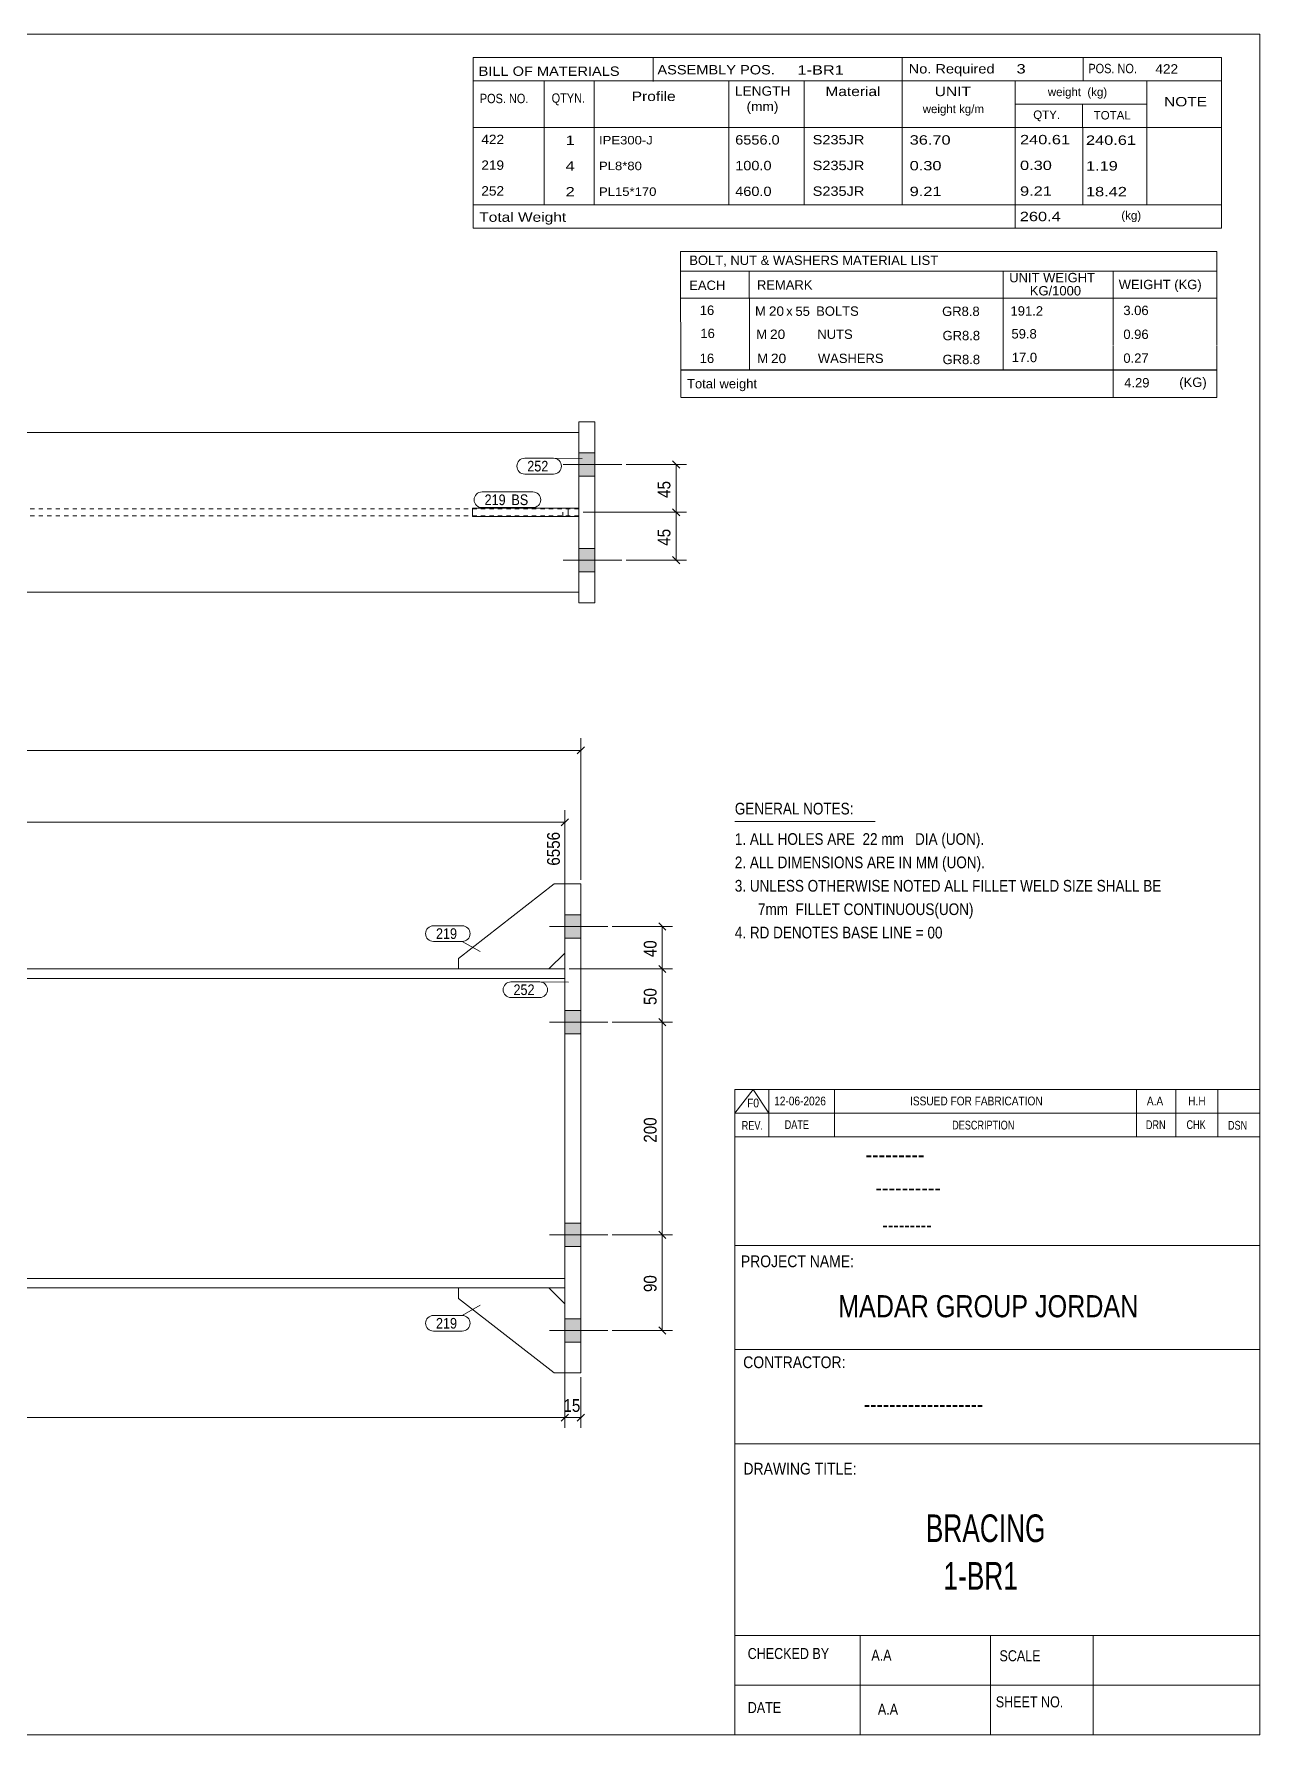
# Model space of a CAD drawing. Header units: millimetres. Extents: x 2 to 579, y 1 to 405.
# Drawn here: x 290.7 to 579, y 5 to 405 of the extents above; entities that cross this region are included whole.
import ezdxf

# ---------------------------------------------------------------- set-up
doc = ezdxf.new("R2010")
doc.units = ezdxf.units.MM
doc.linetypes.add('XKITLINE00', pattern=[0])
doc.linetypes.add('XKITLINE01', pattern=[4, 1, -1, 1, -1])
for name, color, linetype, lineweight in [('Bolt', 3, 'Continuous', 0), ('Dimensions', 7, 'Continuous', 0), ('DrawingSheet', 5, 'Continuous', 0), ('OtherObjectType', 7, 'Continuous', 0), ('Part', 2, 'Continuous', 0), ('PartMark', 7, 'Continuous', 0)]:
    doc.layers.add(name, color=color, linetype=linetype, lineweight=lineweight)
doc.styles.add('@ARIAL_UNICODE_MS_BOLD', font='ARIAL.TTF')
doc.styles.add('ARIAL', font='ARIAL.TTF')
doc.styles.add('ARIAL_NARROW', font='ARIALN.TTF')
doc.styles.add('COMIC_SANS_MS_BOLD', font='COMICBD.TTF')
doc.styles.add('SWIS721_EX_BT', font='ARIAL.TTF')
doc.styles.add('SWISSE', font='ARIAL.TTF')

# ---------------------------------------------------------------- blocks, each defined once
blk = doc.blocks.new('*A1')
at = {"layer": 'Bolt'}
for points in [[(419.3, 192.38), (415.55, 192.38), (415.55, 197.88), (419.3, 197.88)], [(419.3, 192.38), (415.55, 192.38), (415.55, 197.88), (419.3, 197.88)], [(419.3, 169.88), (415.55, 169.88), (415.55, 175.38), (419.3, 175.38)], [(419.3, 169.88), (415.55, 169.88), (415.55, 175.38), (419.3, 175.38)], [(419.3, 119.88), (415.55, 119.88), (415.55, 125.38), (419.3, 125.38)], [(419.3, 119.88), (415.55, 119.88), (415.55, 125.38), (419.3, 125.38)], [(419.3, 97.38), (415.55, 97.38), (415.55, 102.88), (419.3, 102.88)], [(419.3, 97.38), (415.55, 97.38), (415.55, 102.88), (419.3, 102.88)]]:
    blk.add_hatch(color=3, dxfattribs=at).paths.add_polyline_path(points, flags=17)
at = {"layer": 'Bolt', "color": 3, "linetype": 'XKITLINE00', "lineweight": 0}
for p, q in [((419.3, 197.88), (415.55, 197.88)), ((419.3, 197.88), (415.55, 197.88)), ((425.67, 195.13), (411.92, 195.13)), ((425.67, 195.13), (411.92, 195.13)), ((419.3, 192.38), (415.55, 192.38)), ((419.3, 192.38), (415.55, 192.38)), ((425.67, 172.63), (411.92, 172.63)), ((425.67, 172.63), (411.92, 172.63)), ((419.3, 175.38), (415.55, 175.38)), ((419.3, 175.38), (415.55, 175.38)), ((419.3, 169.88), (415.55, 169.88)), ((419.3, 169.88), (415.55, 169.88)), ((419.3, 125.38), (415.55, 125.38)), ((419.3, 125.38), (415.55, 125.38)), ((425.67, 122.63), (411.92, 122.63)), ((425.67, 122.63), (411.92, 122.63)), ((419.3, 119.88), (415.55, 119.88)), ((419.3, 119.88), (415.55, 119.88)), ((425.67, 100.13), (411.92, 100.13)), ((425.67, 100.13), (411.92, 100.13)), ((419.3, 102.88), (415.55, 102.88)), ((419.3, 102.88), (415.55, 102.88)), ((419.3, 97.38), (415.55, 97.38)), ((419.3, 97.38), (415.55, 97.38))]:
    blk.add_line(p, q, dxfattribs=at)
blk = doc.blocks.new('*A3')
at = {"layer": 'Part'}
blk.add_hatch(color=2, dxfattribs=at).paths.add_polyline_path([(124.65, 186.53), (126.25, 186.53), (125.45, 185.13)], flags=17)
at = {"layer": 'Part', "color": 2, "linetype": 'XKITLINE00', "lineweight": 0}
for p, q in [((232.95, 185.13), (50.45, 185.13)), ((125.45, 185.13), (124.65, 186.53)), ((124.65, 186.53), (126.25, 186.53)), ((126.25, 186.53), (125.45, 185.13)), ((415.55, 185.13), (233.05, 185.13)), ((232.95, 182.88), (50.45, 182.88)), ((415.55, 182.88), (233.05, 182.88)), ((232.95, 112.38), (50.45, 112.38)), ((415.55, 112.38), (233.05, 112.38)), ((50.45, 110.13), (232.95, 110.13)), ((233.05, 110.13), (415.55, 110.13))]:
    blk.add_line(p, q, dxfattribs=at)
at = {"layer": 'Part', "color": 7, "linetype": 'XKITLINE01', "lineweight": 0}
for p, q in [((50.45, 185.13), (50.45, 110.13)), ((415.55, 110.13), (415.55, 185.13))]:
    blk.add_line(p, q, dxfattribs=at)
at = {"layer": 'Part', "color": 2, "linetype": 'XKITLINE00', "lineweight": 0}
blk.add_circle((125.45, 186.03), 1, dxfattribs=at)
blk = doc.blocks.new('*A4')
at = {"layer": 'Part', "color": 2, "linetype": 'XKITLINE00', "lineweight": 0}
for p, q in [((390.55, 107.63), (390.55, 110.13)), ((411.8, 110.13), (415.55, 106.38)), ((413.05, 90.13), (390.55, 107.63)), ((415.55, 90.13), (413.05, 90.13))]:
    blk.add_line(p, q, dxfattribs=at)
at = {"layer": 'Part', "color": 7, "linetype": 'XKITLINE01', "lineweight": 0}
for p, q in [((390.55, 110.13), (411.8, 110.13)), ((415.55, 106.38), (415.55, 90.13))]:
    blk.add_line(p, q, dxfattribs=at)
blk = doc.blocks.new('*A6')
at = {"layer": 'Part', "color": 2, "linetype": 'XKITLINE00', "lineweight": 0}
for p, q in [((390.55, 187.63), (413.05, 205.13)), ((413.05, 205.13), (415.55, 205.13)), ((411.8, 185.13), (415.55, 188.88)), ((390.55, 185.13), (390.55, 187.63))]:
    blk.add_line(p, q, dxfattribs=at)
at = {"layer": 'Part', "color": 7, "linetype": 'XKITLINE01', "lineweight": 0}
for p, q in [((415.55, 205.13), (415.55, 188.88)), ((390.55, 185.13), (411.8, 185.13))]:
    blk.add_line(p, q, dxfattribs=at)
blk = doc.blocks.new('*A7')
at = {"layer": 'Part', "color": 2, "linetype": 'XKITLINE00', "lineweight": 0}
for p, q in [((419.3, 205.13), (415.55, 205.13)), ((415.55, 205.13), (415.55, 90.13)), ((419.3, 205.13), (419.3, 90.13)), ((419.3, 90.13), (415.55, 90.13))]:
    blk.add_line(p, q, dxfattribs=at)
blk = doc.blocks.new('*A10')
at = {"layer": 'Bolt'}
for points in [[(422.55, 301.02), (418.8, 301.02), (418.8, 306.52), (422.55, 306.52)], [(422.55, 301.02), (418.8, 301.02), (418.8, 306.52), (422.55, 306.52)], [(422.55, 301.02), (418.8, 301.02), (418.8, 306.52), (422.55, 306.52)], [(422.55, 301.02), (418.8, 301.02), (418.8, 306.52), (422.55, 306.52)], [(422.55, 278.52), (418.8, 278.52), (418.8, 284.02), (422.55, 284.02)], [(422.55, 278.52), (418.8, 278.52), (418.8, 284.02), (422.55, 284.02)], [(422.55, 278.52), (418.8, 278.52), (418.8, 284.02), (422.55, 284.02)], [(422.55, 278.52), (418.8, 278.52), (418.8, 284.02), (422.55, 284.02)]]:
    blk.add_hatch(color=3, dxfattribs=at).paths.add_polyline_path(points, flags=17)
at = {"layer": 'Bolt', "color": 3, "linetype": 'XKITLINE00', "lineweight": 0}
for p, q in [((422.55, 306.52), (418.8, 306.52)), ((422.55, 306.52), (418.8, 306.52)), ((422.55, 306.52), (418.8, 306.52)), ((422.55, 306.52), (418.8, 306.52)), ((428.92, 303.77), (415.17, 303.77)), ((428.92, 303.77), (415.17, 303.77)), ((428.92, 303.77), (415.17, 303.77)), ((428.92, 303.77), (415.17, 303.77)), ((422.55, 301.02), (418.8, 301.02)), ((422.55, 301.02), (418.8, 301.02)), ((422.55, 301.02), (418.8, 301.02)), ((422.55, 301.02), (418.8, 301.02)), ((422.55, 284.02), (418.8, 284.02)), ((422.55, 284.02), (418.8, 284.02)), ((422.55, 284.02), (418.8, 284.02)), ((422.55, 284.02), (418.8, 284.02)), ((428.92, 281.27), (415.17, 281.27)), ((428.92, 281.27), (415.17, 281.27)), ((428.92, 281.27), (415.17, 281.27)), ((428.92, 281.27), (415.17, 281.27)), ((422.55, 278.52), (418.8, 278.52)), ((422.55, 278.52), (418.8, 278.52)), ((422.55, 278.52), (418.8, 278.52)), ((422.55, 278.52), (418.8, 278.52))]:
    blk.add_line(p, q, dxfattribs=at)
blk = doc.blocks.new('*A12')
at = {"layer": 'Part'}
blk.add_hatch(color=2, dxfattribs=at).paths.add_polyline_path([(127.9, 293.92), (129.5, 293.92), (128.7, 292.52)], flags=17)
at = {"layer": 'Part', "color": 2, "linetype": 'XKITLINE00', "lineweight": 0}
for p, q in [((53.7, 311.27), (236.2, 311.27)), ((236.3, 311.27), (418.8, 311.27)), ((128.7, 292.52), (127.9, 293.92)), ((127.9, 293.92), (129.5, 293.92)), ((129.5, 293.92), (128.7, 292.52)), ((53.7, 273.77), (236.2, 273.77)), ((236.3, 273.77), (418.8, 273.77))]:
    blk.add_line(p, q, dxfattribs=at)
at = {"layer": 'Part', "color": 7, "linetype": 'XKITLINE01', "lineweight": 0}
for p, q in [((53.7, 311.27), (53.7, 273.77)), ((418.8, 273.77), (418.8, 311.27)), ((236.2, 293.33), (53.7, 293.33)), ((418.8, 293.33), (236.3, 293.33)), ((236.2, 291.71), (53.7, 291.71)), ((418.8, 291.71), (236.3, 291.71))]:
    blk.add_line(p, q, dxfattribs=at)
at = {"layer": 'Part', "color": 2, "linetype": 'XKITLINE00', "lineweight": 0}
blk.add_circle((128.7, 293.42), 1, dxfattribs=at)
blk = doc.blocks.new('*A13')
at = {"layer": 'Part', "color": 7, "linetype": 'XKITLINE01', "lineweight": 0}
for p, q in [((418.8, 293.52), (393.8, 293.52)), ((393.8, 293.52), (393.8, 291.52)), ((415.05, 291.52), (415.05, 293.52)), ((416.3, 291.52), (416.3, 293.52)), ((418.8, 293.52), (418.8, 291.52)), ((418.8, 291.52), (393.8, 291.52))]:
    blk.add_line(p, q, dxfattribs=at)
blk = doc.blocks.new('*A15')
at = {"layer": 'Part', "color": 2, "linetype": 'XKITLINE00', "lineweight": 0}
for p, q in [((393.8, 291.52), (393.8, 293.52)), ((418.8, 293.52), (393.8, 293.52)), ((416.3, 291.52), (416.3, 293.52)), ((418.8, 293.52), (418.8, 291.52)), ((418.8, 291.52), (393.8, 291.52))]:
    blk.add_line(p, q, dxfattribs=at)
at = {"layer": 'Part', "color": 7, "linetype": 'XKITLINE01', "lineweight": 0}
blk.add_line((415.05, 291.52), (415.05, 293.52), dxfattribs=at)
blk = doc.blocks.new('*A16')
at = {"layer": 'Part', "color": 2, "linetype": 'XKITLINE00', "lineweight": 0}
for p, q in [((418.8, 271.27), (418.8, 313.77)), ((422.55, 313.77), (418.8, 313.77)), ((422.55, 313.77), (422.55, 271.27)), ((422.55, 271.27), (418.8, 271.27))]:
    blk.add_line(p, q, dxfattribs=at)
blk = doc.blocks.new('*A19')
at = {"layer": 'DrawingSheet', "color": 5, "linetype": 'XKITLINE00', "lineweight": 0}
for p, q in [((579, 405), (5, 405)), ((5, 405), (5, 5)), ((579, 5), (579, 405)), ((5, 5), (579, 5))]:
    blk.add_line(p, q, dxfattribs=at)
at = {"layer": 'DrawingSheet', "color": 5, "style": 'ARIAL', "width": 0.85}
blk.add_text('Tekla structures', height=2, rotation=90, dxfattribs=at).set_placement((4.5, 5.5))
blk = doc.blocks.new('*A20')
at = {"layer": 'OtherObjectType', "color": 7, "linetype": 'XKITLINE00', "lineweight": 0}
for p, q in [((442.76, 353.85), (442.75, 342.85)), ((442.76, 353.85), (568.88, 353.85)), ((568.88, 353.85), (568.88, 342.85)), ((442.75, 349.2), (568.88, 349.2)), ((458.87, 349.21), (458.87, 342.85)), ((518.57, 349.21), (518.57, 342.85)), ((544.47, 349.19), (544.47, 342.85)), ((442.76, 342.82), (442.76, 337.32)), ((442.77, 342.85), (568.88, 342.85)), ((458.92, 342.85), (458.92, 337.23)), ((518.57, 342.85), (518.57, 337.23)), ((544.5, 342.85), (544.5, 337.35)), ((568.88, 342.85), (568.88, 337.35)), ((442.79, 337.23), (442.79, 331.62)), ((458.95, 337.23), (458.95, 331.61)), ((518.57, 337.23), (518.57, 331.61)), ((544.5, 337.23), (544.5, 331.73)), ((568.88, 337.23), (568.88, 331.73)), ((442.79, 331.6), (442.79, 326.03)), ((458.95, 331.61), (458.95, 325.99)), ((518.57, 331.61), (518.57, 325.99)), ((544.5, 331.61), (544.5, 326)), ((568.88, 331.61), (568.88, 326)), ((568.88, 326), (442.75, 326.03)), ((442.78, 325.99), (442.78, 319.59)), ((442.85, 325.99), (568.87, 325.99)), ((544.5, 325.96), (544.5, 319.54)), ((568.87, 325.96), (568.87, 319.55)), ((442.77, 319.55), (568.87, 319.55))]:
    blk.add_line(p, q, dxfattribs=at)
at = {"layer": 'OtherObjectType', "color": 7, "style": 'ARIAL_NARROW'}
for s, width, p in [('BOLT, NUT & WASHERS MATERIAL LIST', 1.211571, (444.79, 350.69)), ('UNIT WEIGHT', 1.211571, (520.03, 346.62)), ('EACH', 1.211571, (444.78, 344.82)), ('REMARK', 1.211571, (460.7, 344.91)), (' KG/1000', 1.211571, (524.02, 343.53)), ('WEIGHT (KG)', 1.211571, (545.78, 345)), ('16', 1.211571, (447.26, 338.95)), ('M', 1.211571, (460.26, 338.75)), ('20', 1.275, (463.5, 338.73)), ('x', 1.211571, (467.58, 338.73)), ('55', 1.211571, (469.76, 338.72)), ('BOLTS', 1.211571, (474.63, 338.74)), ('GR8.8', 1.211571, (504.25, 338.69)), ('191.2', 1.211571, (520.34, 338.78)), ('3.06', 1.211571, (546.87, 338.91)), ('16', 1.211571, (447.4, 333.51)), ('M', 1.211571, (460.54, 333.31)), ('20', 1.275, (463.78, 333.29)), ('NUTS', 1.211571, (474.91, 333.31)), ('GR8.8', 1.211571, (504.35, 332.99)), ('59.8', 1.211571, (520.56, 333.4)), ('0.96', 1.211571, (546.87, 333.29)), ('16', 1.211571, (447.24, 327.64)), ('M', 1.211571, (460.76, 327.64)), ('20', 1.275, (464, 327.62)), ('WASHERS', 1.211571, (475.04, 327.63)), ('GR8.8', 1.211571, (504.35, 327.37)), ('17.0', 1.211571, (520.64, 327.84)), ('0.27', 1.211571, (546.87, 327.68)), ('4.29', 1.211571, (547.07, 321.9)), ('(KG)', 1.211571, (560.02, 322)), ('Total weight', 1.211571, (444.26, 321.67))]:
    blk.add_text(s, height=2.2, dxfattribs=dict(at, width=width)).set_placement(p)
blk = doc.blocks.new('*A21')
at = {"layer": 'OtherObjectType', "color": 7, "linetype": 'XKITLINE00', "lineweight": 0}
blk.add_line((455.5, 219.82), (488.5, 219.82), dxfattribs=at)
at = {"layer": 'OtherObjectType', "color": 7, "style": 'ARIAL_NARROW', "width": 1.008832}
for s, p in [('GENERAL NOTES:', (455.5, 221.47)), ('1. ALL HOLES ARE  22 mm   DIA (UON).', (455.5, 214.32)), ('2. ALL DIMENSIONS ARE IN MM (UON).', (455.5, 208.82)), ('3. UNLESS OTHERWISE NOTED ALL FILLET WELD SIZE SHALL BE', (455.5, 203.32)), ('7mm  FILLET CONTINUOUS(UON)', (460.95, 197.82)), ('4. RD DENOTES BASE LINE = 00', (455.5, 192.32))]:
    blk.add_text(s, height=2.75, dxfattribs=at).set_placement(p)
blk = doc.blocks.new('*A22')
at = {"layer": 'OtherObjectType', "color": 7, "linetype": 'XKITLINE00', "lineweight": 0}
for p, q in [((455.5, 156.76), (579, 156.76)), ((455.5, 151.21), (459.82, 156.76)), ((455.5, 151.21), (455.5, 156.76)), ((459.82, 156.76), (463.53, 151.21)), ((463.53, 151.21), (463.53, 156.76)), ((478.97, 151.21), (478.97, 156.76)), ((549.98, 151.21), (549.98, 156.76)), ((559.24, 151.21), (559.24, 156.76)), ((569.12, 151.21), (569.12, 156.76)), ((579, 151.21), (579, 156.76)), ((455.5, 151.21), (579, 151.21)), ((455.5, 145.65), (455.5, 151.21)), ((459.21, 151.21), (579, 151.21)), ((463.53, 145.65), (463.53, 151.21)), ((478.97, 145.65), (478.97, 151.21)), ((549.98, 145.65), (549.98, 151.21)), ((559.24, 145.65), (559.24, 151.21)), ((569.12, 145.65), (569.12, 151.21)), ((579, 145.65), (579, 151.21))]:
    blk.add_line(p, q, dxfattribs=at)
at = {"layer": 'OtherObjectType', "color": 7, "style": 'ARIAL_NARROW'}
for s, height, width, p in [('F0', 2.058, 1.008832, (458.4, 152.59)), ('12-06-2026', 2.058, 1.008832, (464.76, 153.06)), ('ISSUED FOR FABRICATION', 2.0583, 1.008832, (496.71, 153.06)), ('A.A', 2.058, 1.008832, (552.4, 153.06)), ('H.H', 2.058, 1.008832, (562.13, 153.06)), ('REV.', 2.058, 0.907949, (457.13, 147.31)), ('DATE', 2.058, 0.907949, (467.23, 147.5)), ('DESCRIPTION', 2.0583, 0.907949, (506.61, 147.39)), ('DRN', 2.058, 0.907949, (552.17, 147.47)), ('CHK', 2.058, 0.907949, (561.72, 147.5)), ('DSN', 2.058, 0.907949, (571.47, 147.35))]:
    blk.add_text(s, height=height, dxfattribs=dict(at, width=width)).set_placement(p)
blk = doc.blocks.new('*A24')
at = {"layer": 'OtherObjectType', "color": 2, "linetype": 'XKITLINE00', "lineweight": 0}
for p, q in [((455.5, 145.65), (579, 145.65)), ((455.5, 5), (455.5, 145.64)), ((578.98, 145.64), (579, 5)), ((579, 120.14), (455.5, 120.14)), ((455.5, 95.63), (579, 95.63)), ((579, 73.49), (455.5, 73.49)), ((579, 28.4), (455.5, 28.4)), ((484.94, 28.4), (484.94, 5)), ((515.62, 5), (515.62, 28.4)), ((539.75, 5), (539.75, 28.4)), ((579, 16.7), (455.5, 16.7)), ((579, 5), (455.5, 5))]:
    blk.add_line(p, q, dxfattribs=at)
at = {"layer": 'OtherObjectType', "color": 4, "style": '@ARIAL_UNICODE_MS_BOLD', "width": 0.85}
blk.add_text('---------', height=3.9, dxfattribs=at).set_placement((486.23, 139.59))
at = {"layer": 'OtherObjectType', "color": 7, "style": 'ARIAL', "width": 0.85}
for s, height, p in [('----------', 3.9, (488.56, 131.77)), ('---------', 3.25, (490.21, 123.31))]:
    blk.add_text(s, height=height, dxfattribs=at).set_placement(p)
at = {"layer": 'OtherObjectType', "color": 3, "width": 0.85}
for s, style, p in [('PROJECT NAME:', 'SWIS721_EX_BT', (456.92, 115.01)), ('CONTRACTOR:', 'SWISSE', (457.47, 91.27)), ('DRAWING TITLE:', 'SWIS721_EX_BT', (457.53, 66.24))]:
    blk.add_text(s, height=2.7618, dxfattribs=dict(at, style=style)).set_placement(p)
at = {"layer": 'OtherObjectType', "color": 7, "width": 0.85}
for s, height, p in [('MADAR GROUP JORDAN', 5.2, (479.79, 103.23)), ('CHECKED BY', 2.592, (458.53, 22.86)), ('A.A', 2.592, (487.61, 22.45)), ('SCALE', 2.592, (517.74, 22.33)), ('DATE', 2.592, (458.54, 10.16)), ('A.A', 2.592, (489.14, 9.76)), ('SHEET NO.', 2.592, (516.87, 11.49))]:
    blk.add_text(s, height=height, dxfattribs=at).set_placement(p)
at = {"layer": 'OtherObjectType', "color": 1}
for s, height, style, width, p in [('-------------------', 3.9, 'COMIC_SANS_MS_BOLD', 0.85, (485.87, 80.86)), ('BRACING', 6.5, 'ARIAL', 0.68, (500.42, 50.37)), ('1-BR1', 6.5, 'ARIAL', 0.68, (504.57, 39.17))]:
    blk.add_text(s, height=height, dxfattribs=dict(at, style=style, width=width)).set_placement(p)
blk = doc.blocks.new('*A25')
at = {"layer": 'OtherObjectType', "color": 7, "linetype": 'XKITLINE00', "lineweight": 0}
for p, q in [((393.98, 399.5), (569.98, 399.5)), ((393.98, 399.5), (393.98, 388.5)), ((436.26, 399.42), (436.26, 393.87)), ((494.85, 394), (494.85, 399.5)), ((537.43, 393.96), (537.43, 399.42)), ((569.98, 394), (569.98, 399.5)), ((393.98, 394), (569.98, 394)), ((410.64, 394), (410.64, 383)), ((422.4, 393.98), (422.4, 383.03)), ((454.12, 393.99), (454.13, 383)), ((471.78, 393.98), (471.78, 383)), ((494.85, 393.98), (494.85, 383)), ((521.43, 394), (521.43, 383)), ((552.42, 394), (552.42, 383)), ((569.98, 394), (569.98, 388.5)), ((393.98, 388.5), (393.98, 383)), ((521.45, 388.52), (552.45, 388.52)), ((537.28, 388.52), (537.28, 383)), ((569.98, 388.5), (569.98, 383)), ((393.98, 383), (569.98, 383)), ((393.98, 383), (393.98, 376.95)), ((410.63, 383), (410.63, 376.95)), ((422.44, 382.99), (422.44, 376.95)), ((454.12, 383), (454.11, 376.95)), ((471.79, 383), (471.79, 376.95)), ((494.87, 383), (494.87, 376.95)), ((521.44, 383), (521.44, 376.95)), ((537.33, 382.95), (537.33, 376.95)), ((552.43, 383), (552.43, 376.95)), ((569.98, 383), (569.98, 376.95)), ((393.98, 376.95), (393.98, 370.9)), ((410.63, 376.95), (410.63, 370.9)), ((422.44, 376.94), (422.44, 370.9)), ((454.12, 376.95), (454.11, 370.9)), ((471.79, 376.95), (471.79, 370.9)), ((494.87, 376.95), (494.87, 370.9)), ((521.44, 376.95), (521.44, 370.9)), ((537.33, 376.9), (537.33, 370.9)), ((552.43, 376.95), (552.43, 370.9)), ((569.98, 376.95), (569.98, 370.9)), ((393.98, 370.9), (393.98, 364.85)), ((410.63, 370.9), (410.63, 364.85)), ((422.44, 370.89), (422.44, 364.85)), ((454.12, 370.9), (454.11, 364.85)), ((471.79, 370.9), (471.79, 364.85)), ((494.87, 370.9), (494.87, 364.85)), ((521.44, 370.9), (521.44, 364.85)), ((537.33, 370.85), (537.33, 364.85)), ((552.43, 370.9), (552.43, 364.85)), ((569.98, 370.9), (569.98, 364.85)), ((393.98, 364.85), (569.98, 364.85)), ((393.98, 364.85), (393.98, 359.35)), ((521.44, 364.85), (521.44, 359.35)), ((569.98, 364.85), (569.98, 359.35)), ((393.98, 359.35), (569.98, 359.35))]:
    blk.add_line(p, q, dxfattribs=at)
at = {"layer": 'OtherObjectType', "color": 7, "style": 'ARIAL_NARROW'}
for s, height, width, p in [('BILL OF MATERIALS', 2.2, 1.36, (395.25, 395.16)), ('ASSEMBLY POS.', 2.2, 1.36, (437.3, 395.5)), ('1-BR1', 2.2, 1.525501, (470.23, 395.46)), ('No. Required', 2.2, 1.36, (496.39, 395.72)), ('3', 2.2, 1.525501, (521.75, 395.72)), ('POS. NO.', 2.2, 1.02, (538.63, 395.79)), ('422', 2.2, 1.270501, (554.4, 395.69)), ('LENGTH', 2.2, 1.275, (455.54, 390.49)), ('Material', 2.2, 1.445, (476.81, 390.41)), ('UNIT', 2.2, 1.445, (502.52, 390.4)), ('weight  (kg)', 1.98, 1.19, (529.11, 390.39)), ('POS. NO.', 2.2, 1.02, (395.53, 388.74)), ('QTYN.', 2.2, 1.02, (412.42, 388.84)), ('Profile', 2.2, 1.445, (431.26, 389.25)), ('(mm)', 2.2, 1.275, (458.26, 386.86)), ('weight kg/m', 1.98, 1.19, (499.69, 386.4)), ('NOTE', 2.2, 1.445, (556.44, 387.99)), ('QTY.', 1.98, 1.19, (525.68, 385.03)), ('TOTAL', 1.98, 1.19, (539.9, 384.91)), ('422', 2.2, 1.270501, (395.89, 379.12)), ('1', 2.2, 1.525501, (415.71, 378.91)), ('IPE300-J', 1.98, 1.355501, (423.56, 379.04)), ('6556.0', 2.2, 1.355501, (455.59, 379.01)), ('S235JR', 2.2, 1.355501, (473.81, 379.05)), ('36.70', 2.2, 1.525501, (496.62, 378.99)), ('240.61', 2.2, 1.525501, (522.57, 379.07)), ('240.61', 2.2, 1.525501, (538.08, 378.94)), ('219', 2.2, 1.270501, (395.89, 373.07)), ('4', 2.2, 1.525501, (415.71, 372.86)), ('PL8*80', 1.98, 1.355501, (423.56, 372.99)), ('100.0', 2.2, 1.355501, (455.59, 372.96)), ('S235JR', 2.2, 1.355501, (473.81, 373)), ('0.30', 2.2, 1.525501, (496.62, 372.94)), ('0.30', 2.2, 1.525501, (522.57, 373.02)), ('1.19', 2.2, 1.525501, (538.08, 372.89)), ('252', 2.2, 1.270501, (395.89, 367.02)), ('2', 2.2, 1.525501, (415.71, 366.81)), ('PL15*170', 1.98, 1.355501, (423.56, 366.94)), ('460.0', 2.2, 1.355501, (455.59, 366.91)), ('S235JR', 2.2, 1.355501, (473.81, 366.95)), ('9.21', 2.2, 1.525501, (496.62, 366.89)), ('9.21', 2.2, 1.525501, (522.57, 366.97)), ('18.42', 2.2, 1.525501, (538.08, 366.84)), ('Total Weight', 2.2, 1.445, (395.4, 360.84)), ('260.4', 2.2, 1.525501, (522.52, 360.99)), ('(kg)', 1.98, 1.19, (546.4, 361.36))]:
    blk.add_text(s, height=height, dxfattribs=dict(at, width=width)).set_placement(p)
blk = doc.blocks.new('*A27')
at = {"layer": 'Dimensions', "color": 7, "linetype": 'XKITLINE00', "lineweight": 0}
for p, q in [((47.55, 237.39), (45.85, 235.69)), ((46.7, 206.13), (46.7, 239.39)), ((46.7, 236.54), (419.3, 236.54)), ((420.15, 237.39), (418.45, 235.69)), ((419.3, 206.13), (419.3, 239.39))]:
    blk.add_line(p, q, dxfattribs=at)
at = {"layer": 'Dimensions', "color": 3}
for p in [(46.7, 236.54), (419.3, 236.54)]:
    blk.add_point(p, dxfattribs=at)
at = {"layer": 'Dimensions', "color": 3, "style": 'ARIAL', "width": 0.85}
blk.add_text('6586', height=3, dxfattribs=at).set_placement((228.55, 237.89))
blk = doc.blocks.new('*A29')
at = {"layer": 'Dimensions', "color": 7, "linetype": 'XKITLINE00', "lineweight": 0}
for p, q in [((415.55, 109.13), (415.55, 77.23)), ((50.45, 89.13), (50.45, 77.23)), ((51.3, 80.48), (49.6, 78.78)), ((416.4, 80.48), (414.7, 78.78)), ((50.45, 79.63), (415.55, 79.63))]:
    blk.add_line(p, q, dxfattribs=at)
at = {"layer": 'Dimensions', "color": 3}
for p in [(50.45, 79.63), (415.55, 79.63)]:
    blk.add_point(p, dxfattribs=at)
at = {"layer": 'Dimensions', "color": 3, "style": 'ARIAL', "width": 0.85}
blk.add_text('6556', height=3, dxfattribs=at).set_placement((228.55, 80.98))
blk = doc.blocks.new('*A30')
at = {"layer": 'Dimensions', "color": 7, "linetype": 'XKITLINE00', "lineweight": 0}
for p, q in [((415.55, 109.13), (415.55, 77.23)), ((419.3, 89.13), (419.3, 77.23)), ((416.4, 80.48), (414.7, 78.78)), ((420.15, 80.48), (418.45, 78.78)), ((415.55, 79.63), (419.3, 79.63))]:
    blk.add_line(p, q, dxfattribs=at)
at = {"layer": 'Dimensions', "color": 3}
for p in [(415.55, 79.63), (419.3, 79.63)]:
    blk.add_point(p, dxfattribs=at)
at = {"layer": 'Dimensions', "color": 3, "style": 'ARIAL', "width": 0.85}
blk.add_text('15', height=3, dxfattribs=at).set_placement((415.2, 80.98))
blk = doc.blocks.new('*A31')
at = {"layer": 'Dimensions', "color": 7, "linetype": 'XKITLINE00', "lineweight": 0}
for p, q in [((50.45, 206.13), (50.45, 224.12)), ((51.3, 220.48), (49.6, 218.78)), ((50.45, 206.13), (50.45, 222.48)), ((52.95, 220.13), (50.45, 219.63)), ((416.4, 220.48), (414.7, 218.78)), ((415.55, 186.13), (415.55, 222.48)), ((50.45, 219.63), (415.55, 219.63)), ((52.95, 219.13), (50.45, 219.63)), ((57.67, 219.63), (50.45, 219.63))]:
    blk.add_line(p, q, dxfattribs=at)
at = {"layer": 'Dimensions', "color": 3}
for p in [(50.45, 219.63), (415.55, 219.63)]:
    blk.add_point(p, dxfattribs=at)
at = {"layer": 'Dimensions', "color": 7}
blk.add_point((50.45, 219.63), dxfattribs=at)
at = {"layer": 'Dimensions', "color": 3, "style": 'ARIAL', "width": 0.85}
for s, p in [('6556', (228.55, 220.98)), ('RD', (51.89, 220.83))]:
    blk.add_text(s, height=3, dxfattribs=at).set_placement(p)
blk.add_text('6556', height=3, rotation=90.0002, dxfattribs=at).set_placement((414.35, 209.43))
blk = doc.blocks.new('*A36')
at = {"layer": 'Dimensions', "color": 7, "linetype": 'XKITLINE00', "lineweight": 0}
for p, q in [((426.67, 122.63), (440.85, 122.63)), ((437.6, 123.48), (439.3, 121.78)), ((438.45, 100.13), (438.45, 122.63)), ((426.67, 100.13), (440.85, 100.13)), ((437.6, 100.98), (439.3, 99.28))]:
    blk.add_line(p, q, dxfattribs=at)
at = {"layer": 'Dimensions', "color": 3}
for p in [(438.45, 122.63), (438.45, 100.13)]:
    blk.add_point(p, dxfattribs=at)
at = {"layer": 'Dimensions', "color": 3, "style": 'ARIAL', "width": 0.85}
blk.add_text('90', height=3, rotation=90.0002, dxfattribs=at).set_placement((437.1, 109.16))
blk = doc.blocks.new('*A37')
at = {"layer": 'Dimensions', "color": 7, "linetype": 'XKITLINE00', "lineweight": 0}
for p, q in [((426.67, 172.63), (440.85, 172.63)), ((437.6, 173.48), (439.3, 171.78)), ((438.45, 122.63), (438.45, 172.63)), ((426.67, 122.63), (440.85, 122.63)), ((437.6, 123.48), (439.3, 121.78))]:
    blk.add_line(p, q, dxfattribs=at)
at = {"layer": 'Dimensions', "color": 3}
for p in [(438.45, 172.63), (438.45, 122.63)]:
    blk.add_point(p, dxfattribs=at)
at = {"layer": 'Dimensions', "color": 3, "style": 'ARIAL', "width": 0.85}
blk.add_text('200', height=3, rotation=90.0002, dxfattribs=at).set_placement((437.1, 144.29))
blk = doc.blocks.new('*A38')
at = {"layer": 'Dimensions', "color": 7, "linetype": 'XKITLINE00', "lineweight": 0}
for p, q in [((416.55, 185.13), (440.85, 185.13)), ((437.6, 185.98), (439.3, 184.28)), ((438.45, 172.63), (438.45, 185.13)), ((426.67, 172.63), (440.85, 172.63)), ((437.6, 173.48), (439.3, 171.78))]:
    blk.add_line(p, q, dxfattribs=at)
at = {"layer": 'Dimensions', "color": 3}
for p in [(438.45, 185.13), (438.45, 172.63)]:
    blk.add_point(p, dxfattribs=at)
at = {"layer": 'Dimensions', "color": 3, "style": 'ARIAL', "width": 0.85}
blk.add_text('50', height=3, rotation=90.0002, dxfattribs=at).set_placement((437.1, 176.66))
blk = doc.blocks.new('*A39')
at = {"layer": 'Dimensions', "color": 7, "linetype": 'XKITLINE00', "lineweight": 0}
for p, q in [((426.67, 195.13), (440.85, 195.13)), ((437.6, 195.98), (439.3, 194.28)), ((438.45, 185.13), (438.45, 195.13)), ((416.55, 185.13), (440.85, 185.13)), ((437.6, 185.98), (439.3, 184.28))]:
    blk.add_line(p, q, dxfattribs=at)
at = {"layer": 'Dimensions', "color": 3}
for p in [(438.45, 195.13), (438.45, 185.13)]:
    blk.add_point(p, dxfattribs=at)
at = {"layer": 'Dimensions', "color": 3, "style": 'ARIAL', "width": 0.85}
blk.add_text('40', height=3, rotation=90.0002, dxfattribs=at).set_placement((437.1, 187.91))
blk = doc.blocks.new('*A42')
at = {"layer": 'PartMark', "color": 7, "linetype": 'XKITLINE00', "lineweight": 0}
for p, q in [((402.85, 182.1), (409.61, 182.1)), ((416.37, 182.06), (409.61, 182.1)), ((402.85, 178.4), (409.61, 178.4))]:
    blk.add_line(p, q, dxfattribs=at)
for centre, start, end in [((402.85, 180.25), 90, 270), ((409.61, 180.25), 270, 90)]:
    blk.add_arc(centre, 1.85, start, end, dxfattribs=at)
at = {"layer": 'PartMark', "color": 3, "style": 'ARIAL', "width": 0.85}
blk.add_text('252', height=2.5, dxfattribs=at).set_placement((403.45, 179))
blk = doc.blocks.new('*A43')
at = {"layer": 'PartMark', "color": 7, "linetype": 'XKITLINE00', "lineweight": 0}
for p, q in [((384.62, 195.3), (391.38, 195.3)), ((384.62, 191.6), (391.38, 191.6)), ((395.62, 189.21), (391.38, 191.6))]:
    blk.add_line(p, q, dxfattribs=at)
for centre, start, end in [((384.62, 193.45), 90, 270), ((391.38, 193.45), 270, 90)]:
    blk.add_arc(centre, 1.85, start, end, dxfattribs=at)
at = {"layer": 'PartMark', "color": 3, "style": 'ARIAL', "width": 0.85}
blk.add_text('219', height=2.5, dxfattribs=at).set_placement((385.22, 192.2))
blk = doc.blocks.new('*A45')
at = {"layer": 'PartMark', "color": 7, "linetype": 'XKITLINE00', "lineweight": 0}
for p, q in [((395.62, 106.06), (391.38, 103.67)), ((384.62, 103.67), (391.38, 103.67)), ((384.62, 99.97), (391.38, 99.97))]:
    blk.add_line(p, q, dxfattribs=at)
for centre, start, end in [((384.62, 101.82), 90, 270), ((391.38, 101.82), 270, 90)]:
    blk.add_arc(centre, 1.85, start, end, dxfattribs=at)
at = {"layer": 'PartMark', "color": 3, "style": 'ARIAL', "width": 0.85}
blk.add_text('219', height=2.5, dxfattribs=at).set_placement((385.22, 100.57))
blk = doc.blocks.new('*A50')
at = {"layer": 'Dimensions', "color": 7, "linetype": 'XKITLINE00', "lineweight": 0}
for p, q in [((419.8, 292.52), (444.1, 292.52)), ((440.85, 293.37), (442.54, 291.67)), ((441.7, 281.27), (441.7, 292.52)), ((429.92, 281.27), (444.1, 281.27)), ((440.85, 282.12), (442.54, 280.42))]:
    blk.add_line(p, q, dxfattribs=at)
at = {"layer": 'Dimensions', "color": 3}
for p in [(441.7, 292.52), (441.7, 281.27)]:
    blk.add_point(p, dxfattribs=at)
at = {"layer": 'Dimensions', "color": 3, "style": 'ARIAL', "width": 0.85}
blk.add_text('45', height=3, rotation=90.0002, dxfattribs=at).set_placement((440.35, 284.67))
blk = doc.blocks.new('*A51')
at = {"layer": 'Dimensions', "color": 7, "linetype": 'XKITLINE00', "lineweight": 0}
for p, q in [((440.85, 304.62), (442.54, 302.92)), ((429.92, 303.77), (444.1, 303.77)), ((441.7, 292.52), (441.7, 303.77)), ((419.8, 292.52), (444.1, 292.52)), ((440.85, 293.37), (442.54, 291.67))]:
    blk.add_line(p, q, dxfattribs=at)
at = {"layer": 'Dimensions', "color": 3}
for p in [(441.7, 303.77), (441.7, 292.52)]:
    blk.add_point(p, dxfattribs=at)
at = {"layer": 'Dimensions', "color": 3, "style": 'ARIAL', "width": 0.85}
blk.add_text('45', height=3, rotation=90.0002, dxfattribs=at).set_placement((440.35, 295.92))
blk = doc.blocks.new('*A53')
at = {"layer": 'PartMark', "color": 7, "linetype": 'XKITLINE00', "lineweight": 0}
for p, q in [((406.09, 305.23), (412.86, 305.23)), ((419.62, 305.19), (412.86, 305.23)), ((406.09, 301.53), (412.86, 301.53))]:
    blk.add_line(p, q, dxfattribs=at)
for centre, start, end in [((406.09, 303.38), 90, 270), ((412.86, 303.38), 270, 90)]:
    blk.add_arc(centre, 1.85, start, end, dxfattribs=at)
at = {"layer": 'PartMark', "color": 3, "style": 'ARIAL', "width": 0.85}
blk.add_text('252', height=2.5, dxfattribs=at).set_placement((406.69, 302.13))
blk = doc.blocks.new('*A55')
at = {"layer": 'PartMark', "color": 7, "linetype": 'XKITLINE00', "lineweight": 0}
for p, q in [((396.05, 297.32), (408.01, 297.32)), ((396.05, 293.62), (408.01, 293.62))]:
    blk.add_line(p, q, dxfattribs=at)
for centre, start, end in [((396.05, 295.47), 90, 270), ((408.01, 295.47), 270, 90)]:
    blk.add_arc(centre, 1.85, start, end, dxfattribs=at)
at = {"layer": 'PartMark', "color": 3, "style": 'ARIAL', "width": 0.85}
for s, p in [('219', (396.65, 294.22)), ('BS', (402.96, 294.22))]:
    blk.add_text(s, height=2.5, dxfattribs=at).set_placement(p)

msp = doc.modelspace()

# ---------------------------------------------------------------- block references
at = {"lineweight": 0}
for name in ['*A19', '*A25', '*A20', '*A16', '*A53', '*A10', '*A51', '*A55', '*A13', '*A15', '*A50', '*A27', '*A31', '*A21', '*A6', '*A7', '*A1', '*A43', '*A39', '*A38', '*A42', '*A37', '*A22', '*A24', '*A36', '*A29', '*A4', '*A30', '*A45']:
    msp.add_blockref(name, (0, 0), dxfattribs=at)
at = {"layer": 'Part', "lineweight": 0}
for name in ['*A12', '*A3']:
    msp.add_blockref(name, (0, 0), dxfattribs=at)

doc.saveas('drawing.dxf')
